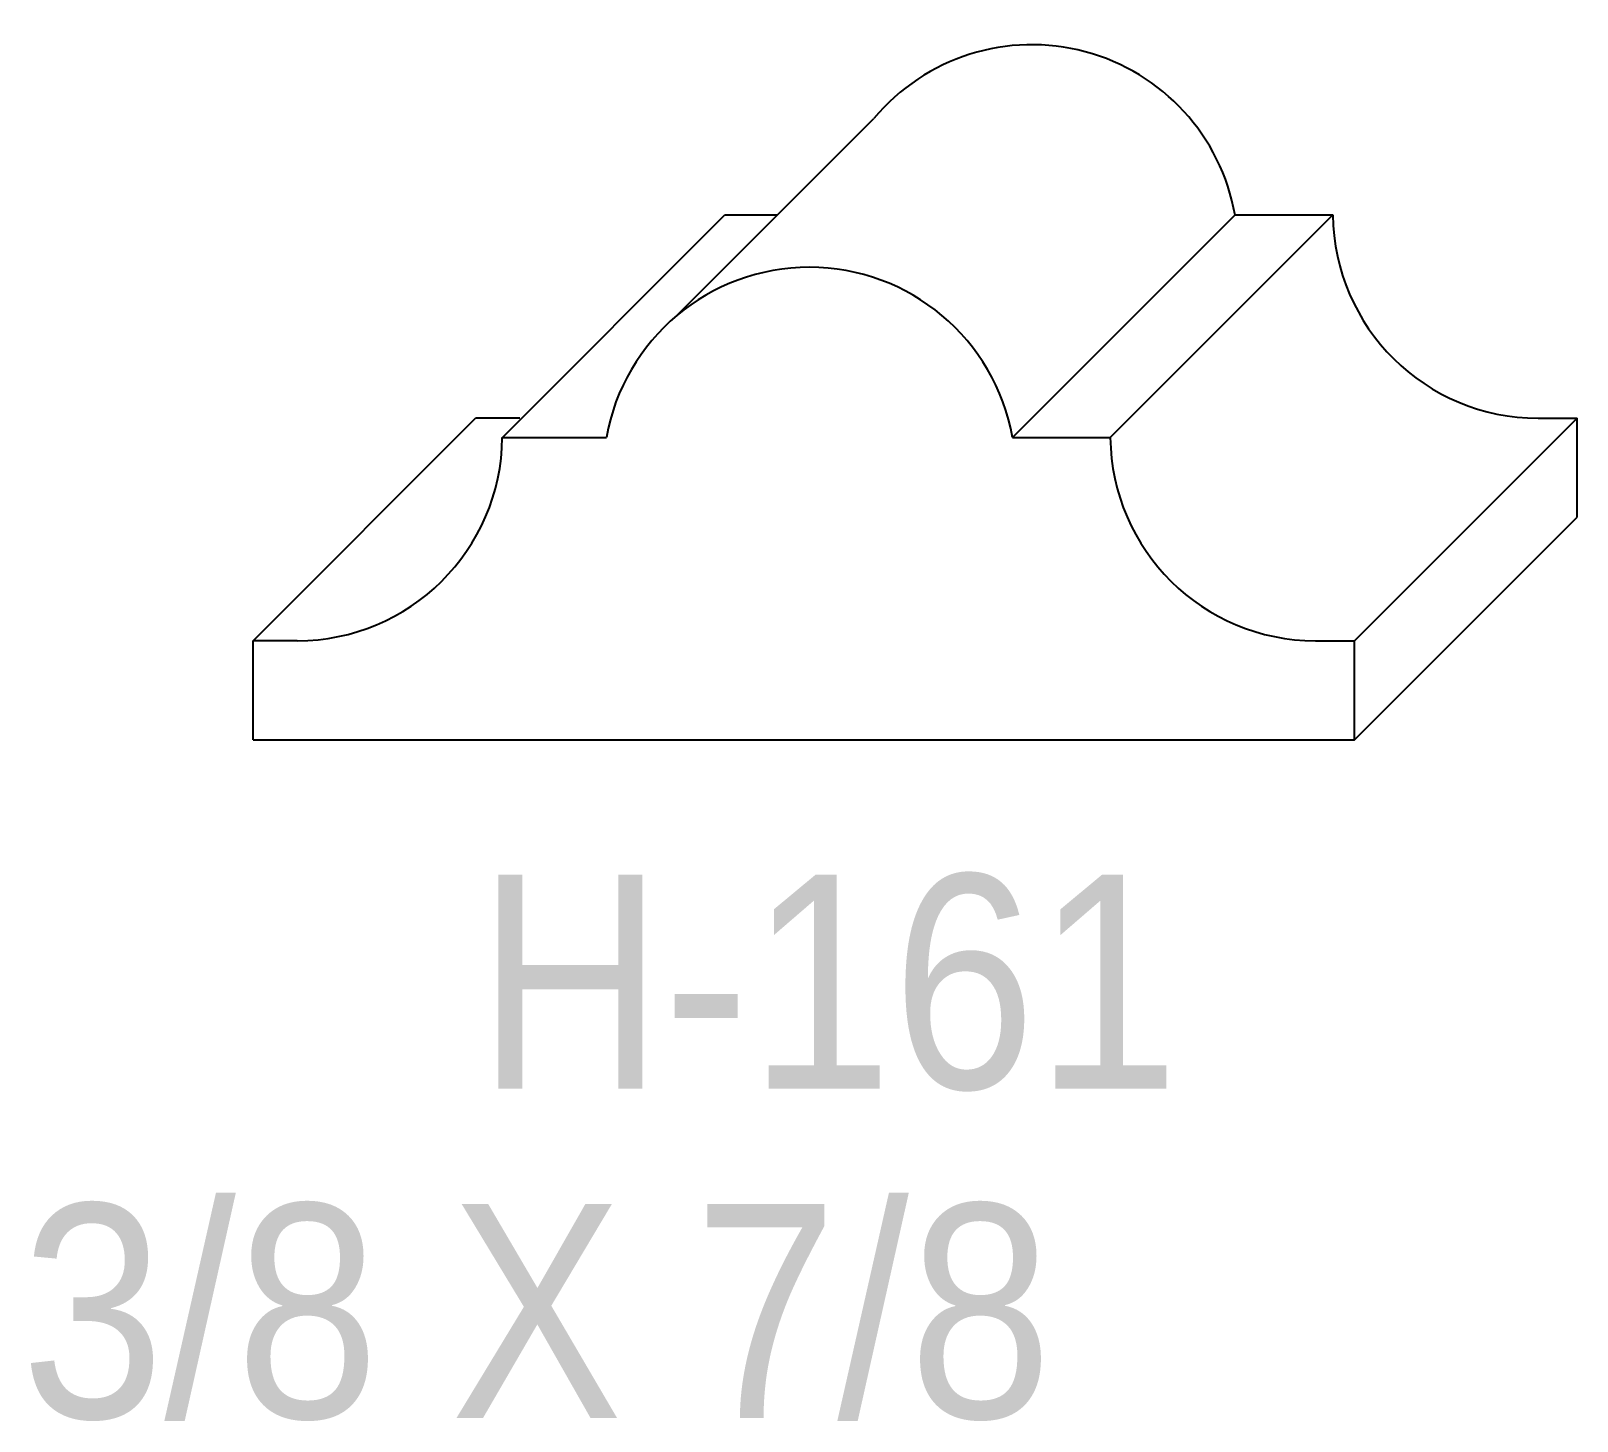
# Model space of a CAD drawing. Extents: x 81.4 to 82.62, y 145.67 to 146.77.
import ezdxf

# ---------------------------------------------------------------- set-up
doc = ezdxf.new("R2010")
doc.units = 0
doc.header["$LTSCALE"] = 5
doc.layers.add('PROFILE', color=7, linetype='CONTINUOUS')
doc.styles.add('TXT', font='TXT', dxfattribs={"height": 3.5})

msp = doc.modelspace()

# ---------------------------------------------------------------- linework, layer by layer
at = {"layer": 'PROFILE', "color": 1, "linetype": 'CONTINUOUS'}
for p, q in [((81.9094, 146.5457), (82.0659, 146.7022)), ((81.7708, 146.4488), (81.9476, 146.6255)), ((81.9476, 146.6255), (81.9892, 146.6255)), ((82.176, 146.4488), (82.3527, 146.6255)), ((82.2536, 146.4488), (82.4303, 146.6255)), ((82.3527, 146.6255), (82.4303, 146.6255)), ((81.5728, 146.2874), (81.7495, 146.4642)), ((81.7846, 146.4642), (81.7495, 146.4642)), ((82.4476, 146.2874), (82.6243, 146.4642)), ((82.5933, 146.4642), (82.6243, 146.4642)), ((82.6243, 146.3855), (82.6243, 146.4642)), ((81.7708, 146.4488), (81.8534, 146.4488)), ((82.176, 146.4488), (82.2536, 146.4488)), ((82.4476, 146.2088), (82.6243, 146.3855)), ((81.5728, 146.2088), (81.5728, 146.2874)), ((81.6079, 146.2874), (81.5728, 146.2874)), ((82.4165, 146.2874), (82.4476, 146.2874)), ((82.4476, 146.2088), (82.4476, 146.2874)), ((81.5728, 146.2088), (82.4476, 146.2088))]:
    msp.add_line(p, q, dxfattribs=at)
for centre, major_axis, start_param, end_param in [((82.1914, 146.5969), (0, 0.1638), -1.39546, 0.873067), ((82.5933, 146.6271), (0, 0.1629), -4.702549, -3.141593), ((82.0147, 146.4202), (0, 0.1638), -1.39546, 1.39546), ((81.6079, 146.4504), (0.1629, 0), -1.570796, -0.00984), ((82.4165, 146.4504), (0.1629, 0), -3.131753, -1.570796)]:
    msp.add_ellipse(centre, major_axis=major_axis, ratio=1, start_param=start_param, end_param=end_param, dxfattribs=at)

# ---------------------------------------------------------------- texts
at = {"layer": 'PROFILE', "color": 1, "linetype": 'CONTINUOUS', "style": 'TXT', "width": 0.9}
for s, p in [('H-161', (81.7509, 145.9319)), ('3/8 X 7/8', (81.3886, 145.6704))]:
    msp.add_text(s, height=0.16996, dxfattribs=at).set_placement(p)

doc.saveas('drawing.dxf')
